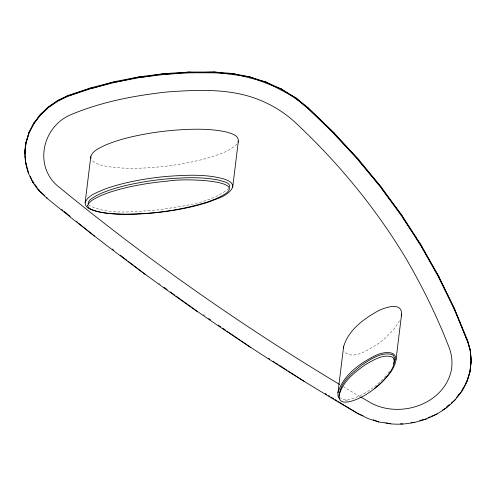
<?xml version="1.0" encoding="UTF-8"?>
<svg xmlns="http://www.w3.org/2000/svg" width="496" height="496" viewBox="0 0 496 496"><rect width="100%" height="100%" fill="white"/><g stroke="black" fill="none" stroke-linecap="round" stroke-linejoin="round"><path stroke-width="0.37" stroke-dasharray="2.48 1.86" d="M399.534 320.707L394.494 328.464L387.054 336.474A99.832 84.568 7 0 1 378.026 343.846C369.371 348.781 353.152 361.224 344.125 351.329M389.465 371.33L386.651 374.951M236.89 143.921C229.487 151.739 218.414 154.479 208.525 157.815C193.31 162.18 177.661 164.901 161.932 166.637C145.142 168.324 128.135 169.13 111.34 167.096C104.594 165.831 96.639 165.242 91.655 159.96M228.792 188.542C208.878 204.352 180.104 206.317 155.806 210.223C133.994 211.24 109.12 215.63 88.945 205.313M385.807 375.987C376.191 386.502 364.163 395.616 350.188 399.237C347.014 399.77 342.86 400.477 340.386 397.848M347.628 400.873L343.815 400.836M384.115 422.046L385.578 422.263M203.081 314.638L205.642 316.361M158.491 283.086L160.369 284.425M339.704 396.701L340.014 397.321M360.108 396.639A2242.807 1899.928 7 0 1 343.474 386.787"/><path stroke-width="0.74" d="M458.143 395.647L462.049 390.935L467.034 381.281L470.084 371.089L471.107 361.392L470.351 350.337L467.523 340.368L454.237 308.252L438.96 276.849L421.749 246.233L402.647 216.498L381.709 187.73L358.992 160.01L334.564 133.412L308.5 108.016L295.684 97.768L281.412 89.057L265.918 82.032L249.451 76.806L232.289 73.464L214.706 72.063L189.9 72.019L165.106 73.557L140.467 76.663L116.101 81.325L92.157 87.513L68.758 95.195L58.292 100.149L48.868 106.491L40.734 114.061L34.112 122.648L29.183 132.023L25.984 142.736C22.444 159.687 27.633 177.717 39.017 190.656L46.829 198.102C144.652 278.12 248.967 350.089 358.143 413.726L368.447 418.729L378.826 421.972L391.35 423.913C425.103 426.808 462.309 406.249 469.96 371.696L471.2 360.623L470.351 350.337L467.43 341.136L454.237 308.252L439.282 278.411L421.898 247.405L402.572 217.298L381.368 188.182L358.341 160.14L333.566 133.25L308.4 108.785L295.684 97.768L265.918 82.032L232.289 73.464L229.146 73.842L214.613 72.825L190.501 72.763L165.391 74.288L140.43 77.419L115.754 82.15L91.512 88.443L68.659 95.964L58.795 100.583L49.185 106.938L40.889 114.557L34.143 123.231L29.128 132.711L25.984 142.736L29.183 132.023L29.128 132.711L34.112 122.648L34.143 123.231L40.734 114.061L40.889 114.557L48.868 106.491L49.185 106.938L58.292 100.149L58.795 100.583L68.758 95.195L68.659 95.964L92.157 87.513L91.512 88.443L116.101 81.325L115.754 82.15L140.467 76.663L140.43 77.419L165.106 73.557L165.391 74.288L189.9 72.019L190.501 72.763L214.706 72.063L249.451 76.806L281.412 89.057L297.848 100.149L308.4 108.785L334.564 133.412L333.566 133.25L358.992 160.01L358.341 160.14L381.709 187.73L381.368 188.182L402.647 216.498L402.572 217.298L421.749 246.233L421.898 247.405L438.96 276.849L439.282 278.411L454.683 310.229L467.43 341.136L467.523 340.368L470.258 351.106L471.2 360.623L469.96 371.696L466.941 380.978L465.508 383.693M449.134 404.779L446.927 406.819L446.902 407.532L442.432 410.173M26.989 167.164L25.649 162.235L25.612 163.308L25.135 155.825M374.468 388.343A99.832 84.568 7 0 0 381.399 382.515C387.705 376.272 394.481 369.185 395.963 360.084L401.617 314.042C401.81 301.14 383.96 307.855 377.704 311.128C363.425 319.12 348.217 330.293 343.598 346.76L337.943 392.801L338.067 396.242L339.605 398.964M343.536 348.031L343.598 346.76M85.132 202.659C84.946 208.512 92.554 210.106 96.881 211.507C114.03 215.345 131.806 214.588 149.203 213.354C169.217 211.563 189.205 208.295 208.37 202.151C216.864 198.567 228.482 196.236 232.711 187.097L238.365 141.056C238.756 134.881 230.442 133.288 225.971 131.893C208.624 128.197 190.687 128.985 173.116 130.312A276.291 234.05 7 0 0 151.894 132.909C135.885 135.551 119.84 138.948 104.854 145.322C99.677 148.037 92.727 150.517 90.78 156.618L85.132 202.659C87.928 195.126 97.036 192.665 103.645 189.534C117.385 184.388 131.787 181.294 146.239 178.951A276.291 234.05 7 0 1 167.462 176.359C186.248 175.063 205.629 173.891 223.981 178.963C227.509 180.246 233.331 182.354 232.711 187.097M90.78 156.618L90.861 158.317M39.11 189.887L39.017 190.656L34.912 184.481M46.829 198.102L46.928 197.34M214.613 72.825L214.706 72.063M232.19 74.226L232.289 73.464M249.358 77.574L249.451 76.806M265.819 82.801L265.918 82.032M281.319 89.826L281.412 89.057M295.591 98.537L295.684 97.768L297.848 100.149M308.4 108.785L308.5 108.016M454.138 309.02L454.237 308.252L454.683 310.229M470.258 351.106L470.351 350.337M471.107 361.392L471.2 360.623M401.27 316.088L401.617 314.042M337.943 392.801C343.058 375.305 359.544 363.475 375.187 355.713C381.244 352.427 396.403 349.023 395.963 360.084M238.049 142.092L238.365 141.056M229.648 187.215C230.566 182.323 222.747 181.598 219.629 180.315C202.635 176.719 185.076 177.525 167.871 178.814A273.37 231.576 7 0 0 146.878 181.387C129.828 184.283 112.555 187.748 96.894 195.35C93.75 197.482 88.195 199.46 88.052 203.924M393.508 364.021C394.394 361.472 395.238 358.329 393.644 355.874A4.34 3.677 7 0 0 392.144 354.578C381.108 351.54 370.345 359.619 361.51 365.217C352.117 373.048 339.766 382.453 339.425 395.771M461.943 390.482L463.729 387.085M456.556 397.439L458.8 394.537M446.927 406.819L449.153 404.941M451.379 403.062L455.272 399.77L455.21 399.175M428.067 417.589L430.168 416.758M431.57 416.206L437.174 413.993M419.697 420.49L426.374 418.977M410.998 422.623L414.799 422.338M400.514 423.813L402.783 423.981M386.291 422.871L390.674 423.857M373.339 419.833L378.826 421.972M362.998 415.704L358.143 413.726L338.39 401.599M325.221 393.52L326.535 394.326M328.513 395.541L329.828 396.347M331.148 397.153L333.783 398.772M335.098 399.578L337.075 400.793M268.565 358.273L269.855 359.11M273.085 361.212L274.375 362.049M275.664 362.886L278.25 364.566M279.539 365.403L286.645 370.016M287.934 370.859L304.724 381.765M208.686 318.587L210.583 319.889M218.166 325.109L220.689 326.852M222.586 328.154L225.742 330.33M227.007 331.198L250.381 347.293M164.083 287.37L167.208 289.652M170.333 291.927L174.71 295.114M175.956 296.025L197.203 311.513M112.288 249.048L113.51 249.99M120.218 255.167L126.926 260.344M128.148 261.28L145.229 274.455M61.789 209.467L62.98 210.434M64.164 211.408L70.11 216.256M76.651 221.594L77.841 222.568M79.031 223.535L94.488 236.152M39.506 191.202L44.64 195.449M33.269 182.013L34.088 183.247M30.225 176.322L33.071 182.658L32.86 181.393M27.373 168.572L27.95 170.686M25.649 162.235L28.396 173.278L28.328 172.093M25.06 154.262L24.899 152.086L26.09 141.924L24.8 153.035L24.899 152.086L25.042 154.33M25.166 155.713L25.544 160.785M360.778 397.029A2242.807 1899.928 7 0 0 368.801 401.71C397.897 419.442 443.734 405.294 451.329 370.307C452.606 362.886 451.992 355.241 449.351 348.173C437.143 316.504 422.201 285.956 404.941 256.736C374.666 206.77 337.144 161.367 294.339 121.644A108.469 91.89 7 0 0 263.488 101.668C233.188 87.897 199.063 89.702 166.712 92.002C133.226 95.747 99.485 102.188 68.491 115.729C41.019 129.375 34.094 168.46 59.737 187.643A2242.807 1899.928 7 0 0 339.493 384.406M87.736 205.394C87.519 207.502 89.962 208.556 91.45 209.417C101.11 213.423 111.805 213.702 122.115 214.136C150.747 214.309 179.564 210.664 206.944 202.145C268.851 180.42 184.369 177.673 167.592 181.121A273.37 231.576 7 0 0 146.593 183.687C130.857 186.285 115.078 189.608 100.341 195.87C95.846 198.288 89.788 200.272 87.736 205.394M339.115 395.188C338.272 408.512 357.783 399.125 363.165 396.254C374.083 389.98 384.183 381.66 390.953 370.921C392.95 367.214 395.684 362.322 393.359 358.18A4.34 3.677 7 0 0 391.859 356.878C382.602 353.995 373.24 360.27 365.478 364.591C354.553 372.285 342.674 381.697 339.115 395.188"/></g></svg>
